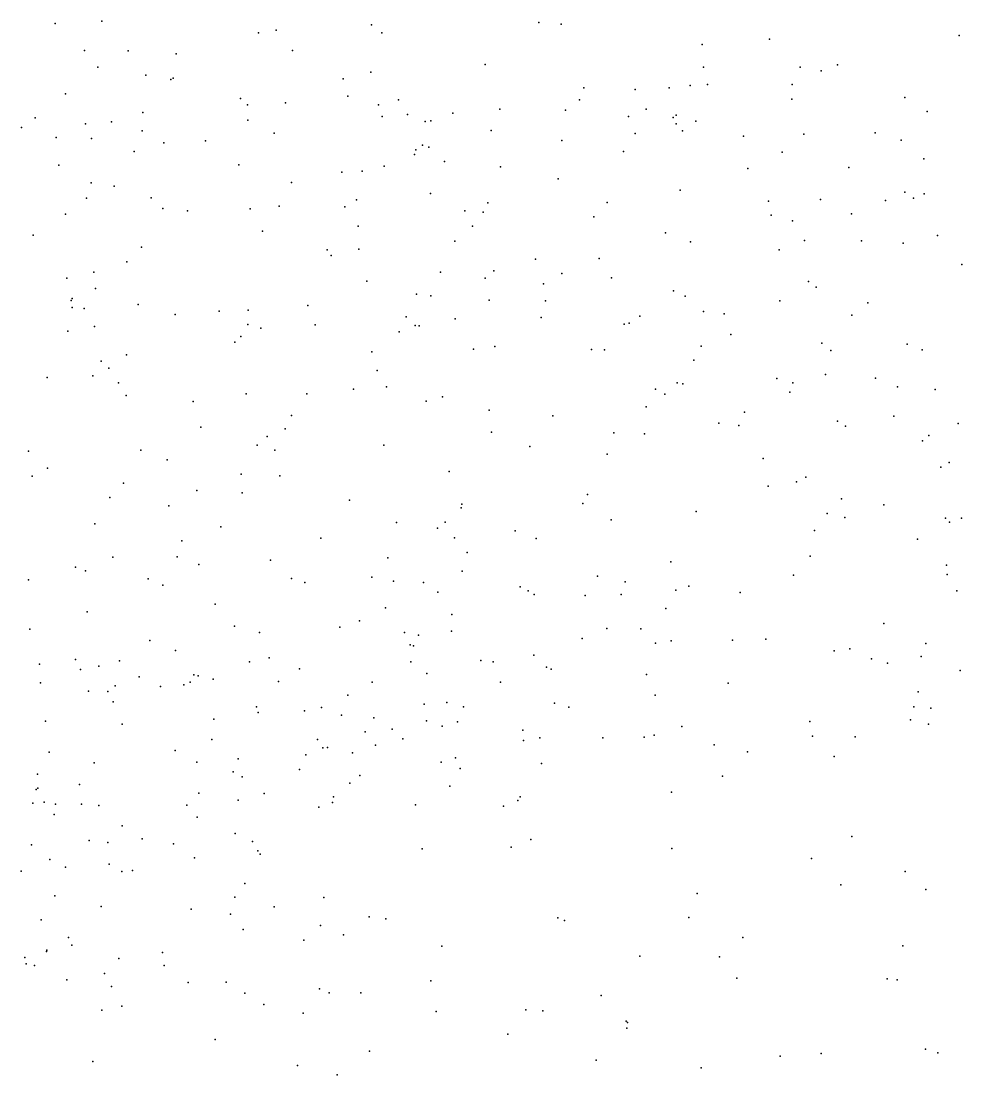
# Model space of a CAD drawing. Header units: metres. Extents: x -25 to 25, y -27.8 to 27.8.
# Drawn here: x 10.64 to 12.18, y 3.498 to 5.224 of the extents above; entities that cross this region are included whole.
import ezdxf

# ---------------------------------------------------------------- set-up
doc = ezdxf.new("R2010")
doc.units = ezdxf.units.M

msp = doc.modelspace()

# ---------------------------------------------------------------- linework, layer by layer
for p in [(10.6955, 5.2197, 18.8862), (10.772, 5.2238, -10.0855), (11.2132, 5.2177, 18.798), (11.4871, 5.2216, 23.2983), (11.5236, 5.2189, -12.0519), (11.0283, 5.2045, -17.8093), (11.0572, 5.2088, 18.8718), (11.2302, 5.2047, 17.3554), (11.8647, 5.1941, -9.3659), (12.175, 5.2, 22.7057), (11.7545, 5.1852, -10.6743), (10.7439, 5.1759, -18.0293), (10.8154, 5.1751, 2.4571), (10.8939, 5.1701, -10.536), (11.0842, 5.1757, 23.4323), (10.7653, 5.1485, 15.5185), (11.3996, 5.1527, -10.4189), (11.7568, 5.1485, 10.3802), (11.9149, 5.1485, 15.7756), (11.9491, 5.1424, 10.3715), (11.9759, 5.1519, -11.1047), (10.844, 5.135, -9.313), (10.8851, 5.1281, 15.3955), (10.8888, 5.1304, -8.558), (11.1669, 5.1291, 17.6489), (11.2121, 5.1402, 17.8592), (11.5606, 5.1147, 16.7123), (11.6448, 5.1117, 16.5688), (11.7005, 5.1144, 10.219), (11.7347, 5.1185, -9.5394), (11.7632, 5.1202, 16.3818), (11.9016, 5.1201, -12.3011), (10.7127, 5.1047, 2.9124), (10.9991, 5.097, -0.156), (11.0724, 5.09, 3.1639), (11.1745, 5.1011, 17.4854), (11.2574, 5.0948, -8.3528), (11.5535, 5.0946, 3.4706), (11.9011, 5.0958, -9.1695), (12.0862, 5.0989, 10.26), (10.8394, 5.074, 18.7777), (11.0102, 5.0866, -1.1287), (11.2247, 5.0864, -17.4485), (11.3464, 5.0732, 18.5238), (11.4236, 5.0795, 23.2741), (11.5311, 5.078, 10.301), (11.6628, 5.0795, 23.1375), (12.1225, 5.0759, -8.8951), (10.663, 5.0656, 23.5379), (10.7451, 5.0557, -20.485), (10.7877, 5.0586, -9.5307), (11.0112, 5.0613, -10.3477), (11.2307, 5.0677, 23.3627), (11.2721, 5.0709, 3.3706), (11.301, 5.0594, 18.0762), (11.3107, 5.0606, -1.2057), (11.634, 5.0678, -9.9412), (11.7072, 5.0658, -8.2103), (11.7119, 5.0697, -11.7751), (11.7121, 5.0555, -10.2653), (11.7443, 5.0598, 3.4924), (10.6405, 5.0497, -10.7221), (10.8378, 5.0442, -0.9454), (11.054, 5.0405, 18.7812), (11.4091, 5.0444, -17.3498), (11.6448, 5.0395, 2.3516), (11.7224, 5.0443, 0.0925), (11.9211, 5.0389, -10.4633), (12.0376, 5.041, 2.3966), (10.6973, 5.0331, -9.7335), (10.7554, 5.0313, -17.8414), (10.8735, 5.0246, 23.4747), (10.9419, 5.028, -17.655), (11.5247, 5.0283, -1.2137), (11.8221, 5.0352, 10.0544), (12.0803, 5.0289, -1.1557), (10.8251, 5.0105, -0.3135), (11.2836, 5.0052, 17.2068), (11.2857, 5.0129, -0.1571), (11.2968, 5.0207, 15.3896), (11.3073, 5.0175, 18.7249), (11.6257, 5.0101, -9.3955), (11.8857, 5.0092, -11.6154), (10.7018, 4.9879, 18.7769), (10.9964, 4.9885, 2.3156), (11.234, 4.9865, 17.8972), (11.3331, 4.994, -9.9521), (12.1174, 4.9981, -10.5982), (11.1647, 4.9766, 15.3213), (11.1982, 4.9779, 17.386), (11.4246, 4.9854, -9.5662), (11.8291, 4.9822, 15.6514), (11.9945, 4.9843, 22.8545), (10.7545, 4.9591, -9.1355), (10.7922, 4.9535, -8.6282), (11.0822, 4.9596, 23.3942), (11.5186, 4.9653, 23.1886), (11.31, 4.9417, 23.3085), (11.7185, 4.9472, 16.3774), (12.0861, 4.9437, 0.0772), (12.1176, 4.9408, 10.5996), (10.7467, 4.9336, -20.8397), (10.8527, 4.9343, 2.914), (11.0621, 4.921, -17.3388), (11.1697, 4.9195, -0.3287), (11.1887, 4.9313, 17.7253), (11.4036, 4.9262, 16.9241), (11.599, 4.9266, 16.5445), (11.863, 4.9289, 22.9418), (11.9481, 4.9318, 16.0006), (12.0543, 4.93, 15.734), (12.1005, 4.9338, -11.2089), (10.7127, 4.9075, -19.8691), (10.8718, 4.917, -17.4684), (10.912, 4.913, -0.6885), (11.0146, 4.9163, 15.3054), (11.3659, 4.913, 18.4635), (11.396, 4.9112, 3.4081), (11.5772, 4.9032, 10.0168), (11.8674, 4.9059, -17.3559), (11.999, 4.9081, -12.349), (11.1913, 4.8882, -8.3713), (11.3789, 4.8879, 2.2668), (11.9026, 4.8967, -8.9845), (10.6598, 4.8732, -19.2223), (11.0348, 4.8801, 3.0478), (11.6947, 4.8772, -12.023), (12.1395, 4.8727, -7.7719), (10.8369, 4.8536, 2.4015), (11.1408, 4.8494, -0.5902), (11.1928, 4.8502, 17.5236), (11.3496, 4.8633, 15.3889), (11.7352, 4.8626, -1.1664), (11.8803, 4.8494, 10.5511), (11.9218, 4.8646, -8.0261), (12.0151, 4.8641, 9.944), (12.0837, 4.86, -11.4091), (11.1475, 4.8402, -9.672), (11.4815, 4.8339, -0.2384), (11.5858, 4.835, 15.4946), (10.8132, 4.8295, -20.1388), (11.4137, 4.8148, -0.5099), (12.1796, 4.8252, -12.4247), (10.7146, 4.8027, -10.3671), (10.759, 4.8125, 2.8679), (11.2057, 4.7977, 15.3139), (11.3264, 4.8128, 18.0901), (11.3992, 4.8028, -8.2675), (11.5248, 4.8105, 16.6517), (11.6063, 4.8037, -9.157), (11.9285, 4.7973, 2.3738), (10.7615, 4.7858, -17.1811), (11.4946, 4.7937, 3.431), (11.7078, 4.782, 16.3171), (11.9409, 4.7879, -1.0608), (10.7219, 4.7663, -19.4138), (10.7235, 4.7696, -8.9251), (11.287, 4.7767, -1.1973), (11.3107, 4.7738, 17.1666), (11.4059, 4.7671, -0.8118), (11.4983, 4.7659, 23.1467), (11.7269, 4.7735, 15.5349), (11.8818, 4.7658, 22.8515), (12.0257, 4.7624, 15.581), (10.7235, 4.7549, -9.237), (10.7432, 4.7531, 23.5079), (10.8313, 4.7597, 18.715), (10.964, 4.7486, -10.0862), (11.0113, 4.7507, -9.8537), (11.109, 4.7582, 18.6986), (11.7565, 4.7481, -0.0047), (10.8918, 4.7436, -8.4677), (11.2701, 4.7397, 17.3748), (11.3503, 4.7365, 18.3194), (11.491, 4.7386, -1.0585), (11.6352, 4.729, 10.3907), (11.6527, 4.7404, 23.0199), (11.7904, 4.7445, 3.4966), (11.9994, 4.7425, -11.6426), (10.7164, 4.716, -18.6141), (10.7603, 4.7236, -21.1151), (11.0108, 4.7272, 15.3031), (11.0321, 4.721, 23.4006), (11.1211, 4.7264, -9.444), (11.2584, 4.715, 17.6915), (11.285, 4.7253, -9.2582), (11.2912, 4.7251, 17.8736), (11.6271, 4.7275, -0.7189), (11.8013, 4.7108, -12.1246), (10.9896, 4.698, -20.5231), (10.9995, 4.7074, 3.0181), (11.9506, 4.6967, 15.947), (12.09, 4.695, 0.1669), (10.8122, 4.6773, -19.8139), (11.2141, 4.6821, 18.6029), (11.3802, 4.6866, 16.9352), (11.4152, 4.6909, 3.3359), (11.5733, 4.686, 10.0806), (11.5946, 4.6858, 16.4202), (11.753, 4.6918, -0.9192), (11.9649, 4.6842, -17.4254), (12.1144, 4.6853, 15.7503), (10.7707, 4.6672, -19.1368), (11.741, 4.6686, -0.4572), (10.7574, 4.6429, -18.9164), (10.7835, 4.6558, 15.5386), (11.2225, 4.6519, 3.1947), (11.9564, 4.6451, -8.8423), (10.6827, 4.6403, -8.7582), (10.7993, 4.6315, 2.9053), (11.2381, 4.6252, -17.2237), (11.7138, 4.6315, 9.8366), (11.7231, 4.63, 15.4689), (11.8768, 4.6388, 10.4449), (11.903, 4.6314, 9.9227), (12.0384, 4.6389, 10.4477), (12.074, 4.625, 22.6471), (10.8116, 4.6108, 18.6684), (11.008, 4.6134, 18.589), (11.1073, 4.6134, 3.0915), (11.1837, 4.6213, 2.2136), (11.3295, 4.6086, 17.9926), (11.6781, 4.6211, -8.0943), (11.6936, 4.6128, 16.2376), (11.898, 4.6163, -11.9149), (12.1359, 4.6206, 3.6142), (10.9213, 4.6007, 2.2845), (11.3031, 4.6013, 17.4425), (11.6628, 4.5924, 3.4159), (11.0822, 4.5779, -8.3352), (11.4057, 4.5869, 16.7824), (11.5101, 4.5774, -9.0341), (11.8237, 4.5837, -7.9464), (12.0682, 4.577, 10.0582), (10.9341, 4.5587, -21.0474), (11.0719, 4.556, 23.3766), (11.782, 4.5653, 10.3452), (11.8145, 4.5617, 22.763), (11.9759, 4.5685, 3.5193), (11.9893, 4.5605, -0.689), (12.1733, 4.5647, 10.1928), (11.0428, 4.5438, -20.2048), (11.4097, 4.5509, 3.2602), (11.6102, 4.5495, 22.9419), (11.6603, 4.5478, 10.1334), (12.1252, 4.5451, -11.5251), (10.836, 4.5215, -19.3421), (11.0262, 4.5295, -17.1668), (11.0553, 4.5215, 15.3139), (11.2338, 4.5296, 18.298), (11.4727, 4.5271, 16.54), (12.1151, 4.5363, 15.4358), (10.6519, 4.5198, -9.2009), (10.8789, 4.5054, -19.5556), (11.5988, 4.515, 15.4186), (11.8546, 4.5077, 15.9888), (10.6834, 4.4917, -21.3786), (11.3403, 4.4864, 17.3279), (12.145, 4.4937, 2.2904), (12.1589, 4.501, 15.7094), (10.6578, 4.4789, 2.5605), (10.9999, 4.482, 18.407), (11.0633, 4.4792, -20.8887), (11.9087, 4.4697, -17.5014), (11.9243, 4.4772, 10.2253), (10.8073, 4.4675, -18.2948), (10.9275, 4.4553, 23.4049), (11.8623, 4.4621, 22.6375), (10.7852, 4.4439, 18.4967), (11.0019, 4.4514, 3.0526), (11.1773, 4.4393, 3.0956), (11.5667, 4.4488, 2.2359), (11.9825, 4.4414, -8.7724), (10.8818, 4.43, 15.5491), (11.3601, 4.4269, 17.1612), (11.3614, 4.4328, 23.1261), (11.559, 4.4338, 16.3012), (11.7446, 4.4208, 3.3378), (11.9593, 4.4176, -7.6367), (12.0518, 4.4317, -0.4824), (10.7608, 4.4007, -9.6087), (11.2541, 4.403, -8.9894), (11.3338, 4.4036, 15.3026), (11.6057, 4.4073, 22.8169), (11.9882, 4.411, 0.0187), (12.1525, 4.4098, -7.4178), (12.1591, 4.4033, -11.8435), (12.179, 4.41, 15.3458), (10.967, 4.3957, -8.2717), (11.3216, 4.3934, 17.9419), (11.4486, 4.3894, 16.4475), (11.9382, 4.3896, 15.8006), (10.9032, 4.3729, 18.3068), (11.1306, 4.3773, 18.1885), (11.3493, 4.3776, 16.9725), (11.4829, 4.3766, -17.3861), (12.107, 4.3754, 22.4141), (11.3698, 4.3538, 16.5878), (10.7902, 4.3462, 3.0377), (10.8952, 4.3469, -17.1179), (10.931, 4.3343, -18.0837), (11.0479, 4.341, -21.0523), (11.2402, 4.3451, 18.0642), (11.7035, 4.3384, 15.9951), (11.9315, 4.348, 3.4061), (12.1543, 4.3331, -8.5663), (10.7289, 4.3296, -17.7301), (10.7453, 4.3236, 18.3654), (11.3615, 4.3232, 17.6226), (11.5834, 4.315, 16.133), (11.9039, 4.3164, 15.5245), (12.1556, 4.3179, 3.499), (10.6518, 4.3091, -8.2108), (10.8479, 4.3106, -18.6439), (10.8717, 4.3002, -21.3185), (11.0823, 4.311, -19.7335), (11.1042, 4.3047, 23.2903), (11.2137, 4.3134, -20.3201), (11.2494, 4.3066, 2.1053), (11.2986, 4.3045, -17.311), (11.4564, 4.2976, 22.8838), (11.6286, 4.3059, -8.0053), (11.7326, 4.2987, -17.4697), (11.322, 4.289, 16.7733), (11.4695, 4.2909, 3.1248), (11.4796, 4.285, 16.2498), (11.5631, 4.2835, 22.7184), (11.622, 4.2851, 3.1893), (11.7116, 4.292, 22.5244), (11.8167, 4.288, 15.7711), (12.1712, 4.2907, 15.5038), (10.9575, 4.2693, -19.2729), (11.2362, 4.2632, 23.1642), (11.6949, 4.2619, -8.7578), (10.748, 4.2566, -9.3543), (11.345, 4.2522, 23.0339), (10.6544, 4.2282, 2.4439), (10.9891, 4.2331, -14.2875), (11.1615, 4.2314, 3.0432), (11.1939, 4.2416, 15.3636), (11.5984, 4.2294, 15.4437), (11.6543, 4.2285, 15.8446), (12.052, 4.2373, 3.4177), (11.03, 4.2226, -18.2995), (11.2673, 4.2227, -20.5349), (11.2903, 4.2184, 17.8812), (11.3443, 4.2251, 17.0726), (11.558, 4.2132, 15.9947), (11.8039, 4.2104, -7.8393), (11.8588, 4.2117, 22.3075), (10.8507, 4.2098, 2.1956), (10.8928, 4.1933, 18.0946), (11.2768, 4.2028, -8.2132), (11.2821, 4.2011, -14.5973), (11.6781, 4.2052, 15.6821), (11.7038, 4.209, 22.3596), (11.9703, 4.1929, -8.6321), (11.9963, 4.1962, -17.5669), (12.1204, 4.2046, -0.1832), (10.7288, 4.1783, -21.5069), (10.8008, 4.1764, 21.7736), (11.0459, 4.1813, 18.0212), (11.3921, 4.177, 17.4009), (11.4789, 4.1855, 22.5664), (12.0317, 4.1794, -7.7788), (12.113, 4.1836, -8.2958), (10.6701, 4.1709, 22.0501), (10.737, 4.1623, 18.1381), (10.7669, 4.1676, -8.0954), (11.0135, 4.1748, -8.9303), (11.0954, 4.1633, -8.7153), (11.2776, 4.1749, 16.5732), (11.4124, 4.1749, -8.4751), (11.5, 4.1659, 15.7087), (11.5076, 4.1625, -8.241), (12.0577, 4.1727, 22.1513), (12.1768, 4.1604, 22.0141), (10.8331, 4.1504, -9.1369), (10.9164, 4.1416, -17.6889), (10.9224, 4.1534, 23.2858), (10.9299, 4.152, -14.5899), (10.9541, 4.1466, 3.0472), (11.061, 4.1424, 15.5468), (11.2147, 4.1413, -19.7743), (11.3038, 4.1558, 16.2619), (11.4243, 4.1415, 15.5506), (11.6634, 4.1539, -8.5018), (10.6714, 4.1404, -9.5303), (10.7501, 4.1267, 15.8409), (10.7818, 4.126, 21.5872), (10.7941, 4.1357, 3.0629), (10.8682, 4.1342, 15.741), (10.9064, 4.1368, -18.8375), (11.7969, 4.1398, 2.1733), (12.108, 4.1257, 21.302), (10.7905, 4.1092, 17.9936), (11.1745, 4.1203, 17.8251), (11.3368, 4.1082, 15.6945), (11.5127, 4.1073, 22.2292), (11.6778, 4.1202, 22.2056), (11.0251, 4.1013, -8.4752), (11.0278, 4.0916, 21.6117), (11.1038, 4.0945, 21.9436), (11.1318, 4.0997, -19.5665), (11.2997, 4.1055, 17.7046), (11.3638, 4.1011, 22.398), (11.5361, 4.1006, -17.4052), (12.1011, 4.1008, 21.1278), (12.1286, 4.099, 3.401), (10.68, 4.0777, 21.4171), (10.8051, 4.0727, -14.1385), (10.9551, 4.0809, 22.0859), (11.1644, 4.0876, 16.499), (11.2174, 4.0829, -14.8191), (11.3034, 4.0779, 21.8859), (11.3541, 4.0766, 21.6767), (11.9308, 4.0769, 21.2385), (12.0955, 4.0799, 2.1396), (12.1249, 4.0729, 21.7814), (11.2028, 4.06, 15.9756), (11.2473, 4.0646, 22.1692), (11.3292, 4.0692, 22.5946), (11.461, 4.0627, 21.466), (11.7213, 4.0691, 22.0418), (10.9519, 4.0475, -21.3543), (11.1251, 4.0476, 16.3361), (11.2201, 4.0381, 2.0189), (11.2646, 4.0487, 21.3869), (11.4622, 4.0458, 21.2589), (11.4886, 4.0502, -14.5545), (11.5921, 4.0504, 21.3848), (11.6597, 4.0512, 21.2323), (11.676, 4.0544, 3.0927), (11.7744, 4.0387, 21.5217), (11.9353, 4.053, 21.9486), (12.0048, 4.0519, 21.5619), (10.6857, 4.0268, 17.9012), (10.8919, 4.0297, -8.7902), (11.1061, 4.0224, -17.8178), (11.1338, 4.0337, 15.7968), (11.1414, 4.0343, 16.1418), (11.1825, 4.0258, -18.154), (11.8288, 4.0272, 21.7431), (10.7594, 4.0094, 23.1708), (10.9275, 4.0104, 22.2922), (10.9954, 4.0157, 17.7597), (11.3273, 4.0105, 3.0072), (11.3506, 4.0174, 17.3855), (11.4916, 4.0084, 3.0295), (11.9705, 4.0197, 20.9874), (10.6669, 3.9908, 2.205), (10.9872, 3.9948, -19.0532), (11.0017, 3.9864, -14.7852), (11.0953, 3.9984, 16.748), (11.1942, 3.9888, 22.6087), (11.3583, 4.0002, -20.8126), (11.7877, 3.9873, -14.8251), (10.7356, 3.9737, 22.3823), (11.178, 3.9761, 22.8159), (11.3415, 3.9712, -19.8922), (10.6644, 3.9655, 21.1636), (10.6671, 3.9678, 3.1402), (10.9307, 3.9598, 23.071), (11.0377, 3.9594, -18.6064), (11.1513, 3.9538, 21.2026), (11.4565, 3.9535, -20.5283), (11.7041, 3.9611, -17.4276), (10.6589, 3.9431, -16.9435), (10.6778, 3.9447, 17.7196), (10.6962, 3.9419, 15.9751), (10.7389, 3.9417, -21.5797), (10.7669, 3.9396, -7.9044), (10.9111, 3.9401, -8.1912), (10.9949, 3.9483, 16.0689), (11.1274, 3.9369, 16.9796), (11.1497, 3.9442, -18.3966), (11.2855, 3.9407, 17.1834), (11.4293, 3.9384, -20.083), (11.4528, 3.9477, 21.0328), (10.6943, 3.9249, 23.0416), (10.928, 3.9206, 16.4015), (10.8052, 3.9062, -8.4332), (10.7513, 3.8824, 22.5434), (10.8382, 3.8849, 15.9192), (10.9902, 3.8934, 22.5926), (11.4743, 3.884, 1.9928), (11.9996, 3.8887, 2.0471), (10.6572, 3.8749, 17.5712), (10.7819, 3.8789, 21.0741), (10.8892, 3.877, 22.9195), (11.0186, 3.8803, 22.7474), (11.0276, 3.8651, 21.0935), (11.2964, 3.8685, 21.0281), (11.4419, 3.8714, -14.3726), (11.7049, 3.8691, -14.5304), (10.6868, 3.8511, -17.4119), (10.9237, 3.854, 16.8241), (11.0311, 3.86, 17.4845), (11.9335, 3.8525, 20.885), (10.6399, 3.8318, -9.4124), (10.7125, 3.8384, -9.0322), (10.7842, 3.8436, 22.7612), (10.805, 3.8317, 16.3268), (10.8221, 3.8331, 3.0765), (12.087, 3.8317, 20.9336), (11.0058, 3.8118, 1.9372), (11.9817, 3.8095, 3.1772), (12.1206, 3.8019, -14.5877), (10.6954, 3.7915, 17.4379), (10.9897, 3.7892, 17.0533), (11.1354, 3.7891, -21.253), (11.7464, 3.7957, 3.0576), (10.7712, 3.7741, 16.676), (10.9185, 3.7697, 17.3164), (10.9828, 3.7614, -14.1082), (11.0541, 3.7736, 17.226), (10.6725, 3.7525, 16.0693), (11.2095, 3.7574, 20.8838), (11.2368, 3.7542, 2.9871), (11.5182, 3.7556, -14.9355), (11.5291, 3.7511, -20.671), (11.7325, 3.7564, -17.355), (11.0034, 3.7364, 20.8509), (11.13, 3.7428, -18.5015), (11.1677, 3.7277, -17.1405), (10.7175, 3.7233, -8.3204), (10.7229, 3.7111, 17.2824), (11.1025, 3.7188, -19.3337), (11.8213, 3.7233, 1.9768), (12.0828, 3.7097, 1.9448), (10.6814, 3.7004, 1.942), (10.6821, 3.7024, 16.2846), (10.8712, 3.6991, 20.7488), (11.3287, 3.7091, -21.0738), (11.6525, 3.6926, 20.8248), (10.6459, 3.6907, 20.913), (10.6484, 3.6804, 20.9977), (10.6619, 3.6775, 16.5381), (10.8001, 3.6889, 17.1091), (10.874, 3.6778, -7.8837), (11.7828, 3.6918, -15.0033), (10.7762, 3.6647, 16.9504), (10.715, 3.6543, 16.8039), (10.788, 3.6434, -8.1125), (10.9132, 3.6497, -17.5377), (10.9757, 3.6505, -18.9327), (11.3106, 3.6522, -14.9201), (11.8113, 3.6567, 20.8278), (12.0572, 3.6558, 3.2121), (12.0734, 3.6543, -17.3497), (11.0059, 3.6325, -21.4186), (11.1285, 3.6393, 3.0258), (11.1442, 3.633, -14.2806), (11.196, 3.6328, 20.7709), (11.5892, 3.6287, -20.1315), (10.8049, 3.611, -16.8033), (11.0374, 3.6135, 20.7207), (10.7719, 3.6045, -14.8928), (11.1014, 3.5993, -17.7395), (11.3193, 3.602, -14.4363), (11.4661, 3.6048, -20.9148), (11.4937, 3.6032, 20.8129), (11.6304, 3.5865, -20.5113), (11.6315, 3.575, -14.6063), (11.6324, 3.584, 3.0326), (10.9575, 3.5563, 3.0809), (11.4366, 3.565, 3.0194), (11.2101, 3.5372, 1.8347), (12.1199, 3.5403, 20.9017), (10.7572, 3.5203, 20.3784), (11.5813, 3.5225, -20.7254), (11.8819, 3.5291, -14.7666), (11.9495, 3.5336, 3.1276), (12.1402, 3.5346, -15.13), (11.092, 3.5137, -14.9353), (11.7527, 3.5102, 20.8165), (11.1571, 3.4984, -21.3073)]:
    msp.add_point(p)

doc.saveas('drawing.dxf')
